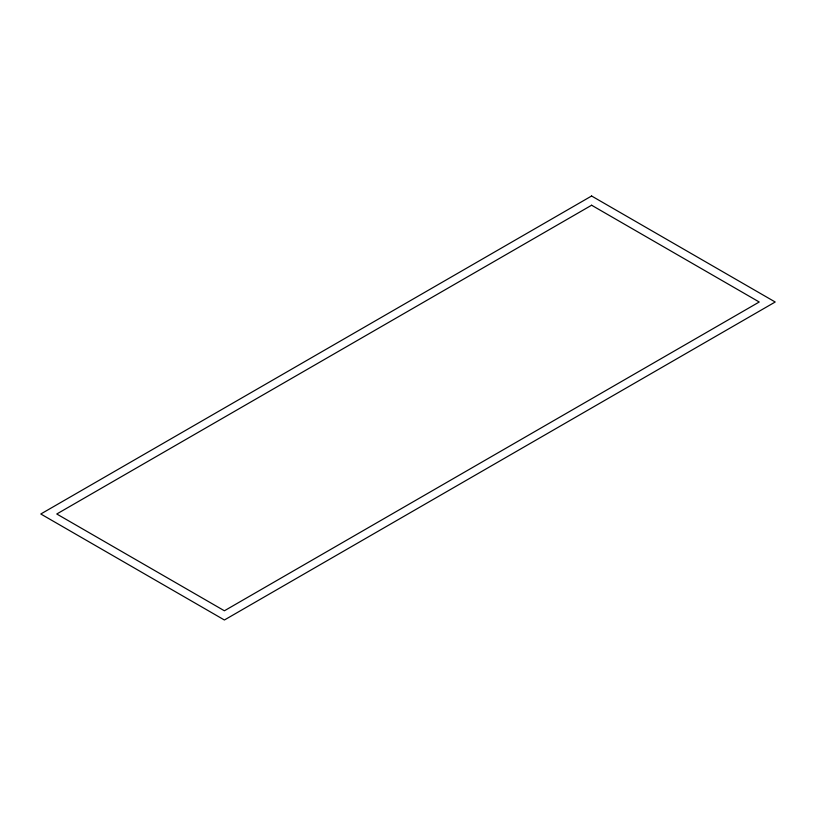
<?xml version="1.0" encoding="UTF-8"?>
<svg xmlns="http://www.w3.org/2000/svg" width="816" height="816" viewBox="0 0 816 816"><rect width="100%" height="100%" fill="white"/><g stroke="black" fill="none" stroke-linecap="round" stroke-linejoin="round"><path stroke-width="1.22" d="M591.6 196.003L40.8 513.998L224.4 619.997L775.2 302.002L591.6 196.003M591.6 205.224L56.773 513.998L224.4 610.776L759.227 302.002L591.6 205.224"/></g></svg>
